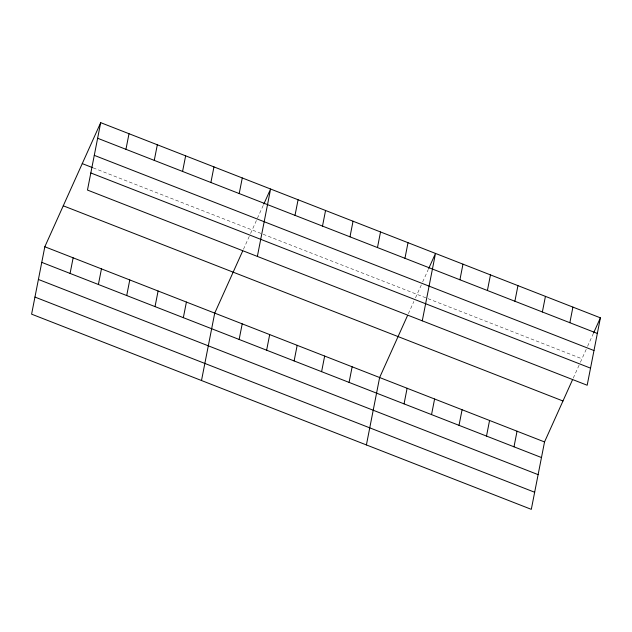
<?xml version="1.0" encoding="UTF-8"?>
<svg xmlns="http://www.w3.org/2000/svg" width="632" height="632" viewBox="0 0 632 632"><rect width="100%" height="100%" fill="white"/><g stroke="black" fill="none" stroke-linecap="round" stroke-linejoin="round"><path stroke-width="0.47" stroke-dasharray="3.16 2.37" d="M243.446 249.308L250.177 234.369M250.572 233.485L263.378 205.045M408.351 313.725L413.897 301.417M415.477 297.901L422.271 282.804M422.674 281.919L428.283 269.453M573.256 378.134L579.986 363.187M580.381 362.31L587.175 347.221M587.578 346.328L593.59 332.969M93.22 167.891L262.233 233.903M263.149 234.267L581.961 358.794"/><path stroke-width="0.95" d="M100.693 122.655L87.469 190.058L587.175 385.243L600.4 317.841L100.693 122.655L44.825 246.757L31.6 314.159L531.307 509.345L544.531 441.942L572.466 379.887M70.081 273.427L73.138 257.817M98.395 284.487L101.46 268.877M125.95 149.318L129.007 133.715M126.716 295.547L129.773 279.944M154.263 160.378L157.329 144.775M155.03 306.607L158.095 291.004M182.577 171.438L185.642 155.835M183.343 317.667L186.408 302.064M210.898 182.498L213.956 166.895M201.497 380.527L214.722 313.124L242.656 251.07M239.212 193.558L242.277 177.955M239.149 339.463L242.206 323.861M257.366 256.418L270.591 189.015L263.781 204.152M266.633 350.199L269.69 334.589M295.018 215.354L298.075 199.751M294.117 360.935L297.174 345.325M322.502 226.09L325.559 210.488M321.601 371.663L324.658 356.061M349.986 236.826L353.043 221.224M349.085 382.4L352.143 366.797M377.47 247.562L380.527 231.96M366.402 444.936L379.627 377.533L407.561 315.479M404.954 258.298L408.011 242.688M404.053 403.872L407.111 388.269M422.271 320.827L435.495 253.424L428.686 268.56M431.538 414.608L434.595 399.005M459.922 279.763L462.979 264.16M459.022 425.344L462.079 409.741M487.406 290.499L490.464 274.896M486.506 436.08L489.563 420.47M514.89 301.235L517.948 285.632M513.99 446.816L517.047 431.206M542.367 311.971L545.432 296.368M569.851 322.707L572.916 307.105M593.59 332.969L600.4 317.841M97.628 138.258L597.335 333.443M94.279 155.354L593.985 350.539M82.255 163.609L92.304 167.535M90.818 172.963L590.533 368.148M63.263 205.803L562.97 400.988M44.825 246.757L544.531 441.942M41.759 262.367L541.474 457.544M38.41 279.455L538.116 474.64M34.958 297.072L534.664 492.257"/></g></svg>
